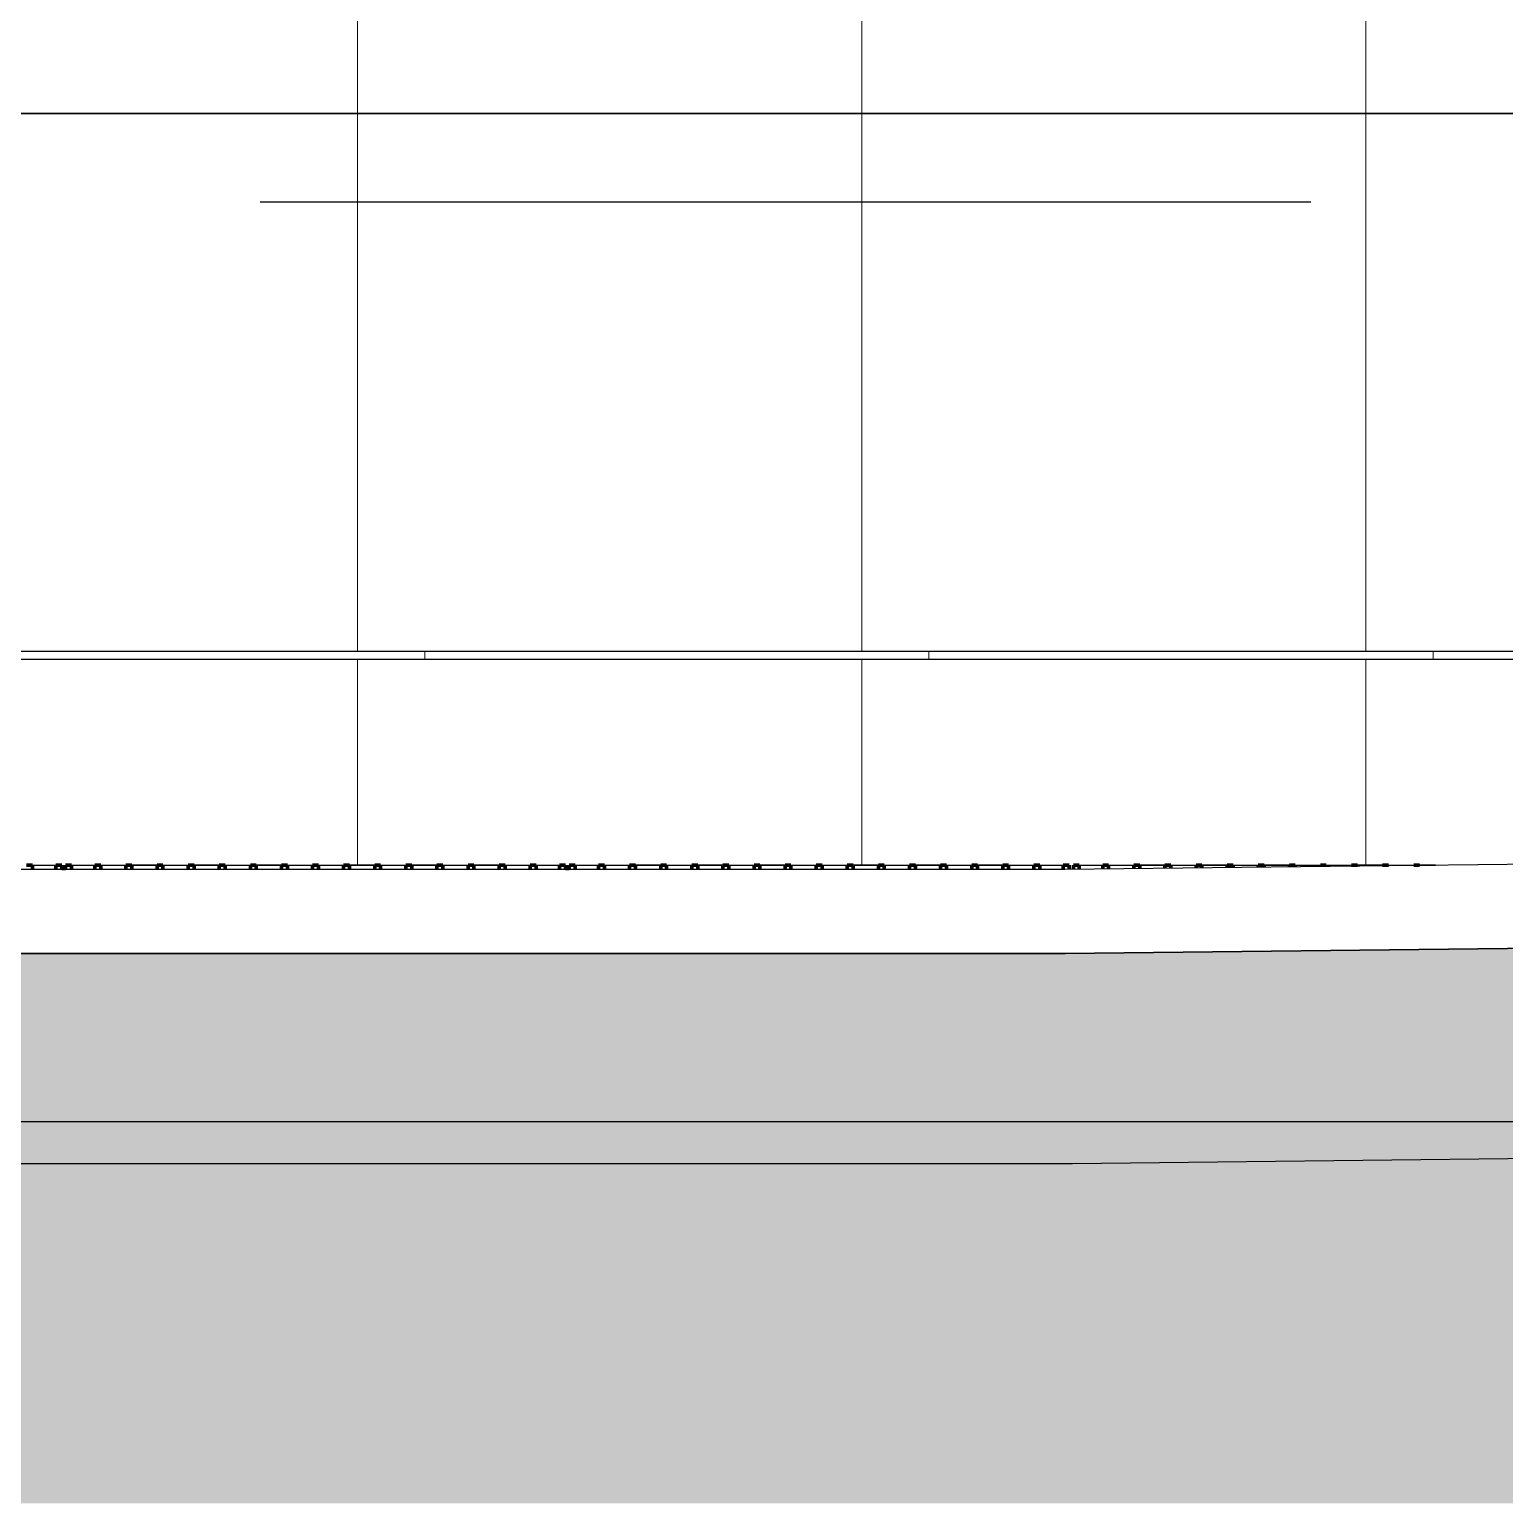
# Model space of a CAD drawing. Header units: millimetres. Extents: x -4391136 to -1798569, y -886572 to -291056.
# Drawn here: x -2247800 to -2246045, y -395495 to -393740 of the extents above; entities that cross this region are included whole.
import ezdxf

# ---------------------------------------------------------------- set-up
doc = ezdxf.new("R2010")
doc.units = ezdxf.units.MM
doc.set_wipeout_variables(frame=1)
doc.linetypes.add('TA_GL_005.00000', pattern=[13.75, 5, -1.25, 1.25, -1.25, 5])
for name, color, linetype in [('000 - 0_SYM_DWG_GRIDLINE_MAIN_COLOR_251', 7, 'Continuous'), ('000 - CONCRETE_COL_CUT_COLOR_1', 7, 'Continuous'), ('000 - CONCRETE_COL_CUT_COLOR_5', 7, 'Continuous'), ('000 - CONCRETE_COL_HATCH_', 7, 'Continuous'), ('000 - CONCRETE_COL_WIPEOUT_', 7, 'Continuous'), ('000 - CONCRETE_WALL_MAIN_COLOR_1', 7, 'Continuous'), ('_PP-Dim', 7, 'Continuous')]:
    doc.layers.add(name, color=color, linetype=linetype)
doc.styles.add('TA', font='', dxfattribs={"height": 4.5})
doc.styles.get('TA').set_extended_font_data('Cordia New')

# ---------------------------------------------------------------- blocks, each defined once
blk = doc.blocks.new('W-1-PP17-ENT2_REV00_20260527-020919_ELEVATION_2_ST')
at = {"color": 7}
blk.add_line((-23621.7, 100790), (2176.5, 100790), dxfattribs=at)
blk = doc.blocks.new('*U1514')
at = {"layer": '000 - 0_SYM_DWG_GRIDLINE_MAIN_COLOR_251', "color": 7, "linetype": 'ByBlock', "ltscale": 5}
blk.add_line((20, 0), (-622.815, 0), dxfattribs=at)
at = {"color": 7, "style": 'TA', "flags": 1}
blk.add_attdef('LOCATION', (6, -6), '', height=4.5, rotation=270, dxfattribs=at)
blk = doc.blocks.new('DPA_Drainage Gutter_Landscape PP17_REV B - DPA_Drainage Gutter_Landscape PP17_REV B-36085811-ENTRANCE 2 - ENLARGE ELEVATION 2')
at = {"layer": '000 - CONCRETE_WALL_MAIN_COLOR_1', "color": 7, "lineweight": 70}
for p, q in [((-510074.4, 101095), (-510081.4, 101095)), ((-510081.4, 101095), (-510081.4, 101090)), ((-510074.4, 101090.2), (-510074.4, 101095)), ((-510039.4, 101095), (-510046.4, 101095)), ((-510046.4, 101095), (-510046.4, 101090.5)), ((-510039.4, 101090.6), (-510039.4, 101095)), ((-510002.4, 101095), (-510009.4, 101095)), ((-510009.4, 101095), (-510009.4, 101090.9)), ((-510002.4, 101091), (-510002.4, 101095)), ((-509965.4, 101095), (-509972.4, 101095)), ((-509972.4, 101095), (-509972.4, 101091.3)), ((-509965.4, 101091.4), (-509965.4, 101095)), ((-509928.4, 101095), (-509935.4, 101095)), ((-509935.4, 101095), (-509935.4, 101091.8)), ((-509928.4, 101091.8), (-509928.4, 101095)), ((-509891.4, 101095), (-509898.4, 101095)), ((-509898.4, 101095), (-509898.4, 101092.2)), ((-509891.4, 101092.3), (-509891.4, 101095)), ((-509854.4, 101095), (-509861.4, 101095)), ((-509861.4, 101095), (-509861.4, 101092.6)), ((-509854.4, 101092.7), (-509854.4, 101095)), ((-509817.4, 101095), (-509824.4, 101095)), ((-509824.4, 101095), (-509824.4, 101093)), ((-509817.4, 101093.1), (-509817.4, 101095)), ((-509780.4, 101095), (-509787.4, 101095)), ((-509787.4, 101095), (-509787.4, 101093.4)), ((-509780.4, 101093.5), (-509780.4, 101095)), ((-509743.4, 101095), (-509750.4, 101095)), ((-509750.4, 101095), (-509750.4, 101093.9)), ((-509743.4, 101093.9), (-509743.4, 101095)), ((-509706.4, 101095), (-509713.4, 101095)), ((-509713.4, 101095), (-509713.4, 101094.3)), ((-509706.4, 101094.4), (-509706.4, 101095)), ((-509669.4, 101095), (-509676.4, 101095))]:
    blk.add_line(p, q, dxfattribs=at)
at = {"layer": '000 - CONCRETE_WALL_MAIN_COLOR_1', "color": 7}
for p, q in [((-510074.4, 101095), (-510046.4, 101095)), ((-510074.4, 101095), (-510046.4, 101095)), ((-510074.4, 101090.2), (-510074.4, 101095)), ((-510074.4, 101090.2), (-510074.4, 101095)), ((-510046.4, 101095), (-510046.4, 101090.5)), ((-510046.4, 101095), (-510046.4, 101090.5)), ((-510039.4, 101095), (-510009.4, 101095)), ((-510039.4, 101095), (-510009.4, 101095)), ((-510039.4, 101090.6), (-510039.4, 101095)), ((-510039.4, 101095), (-510039.4, 101090.6)), ((-510009.4, 101095), (-510009.4, 101090.9)), ((-510009.4, 101095), (-510009.4, 101090.9)), ((-510002.4, 101095), (-509972.4, 101095)), ((-509972.4, 101095), (-510002.4, 101095)), ((-510002.4, 101095), (-510002.4, 101091)), ((-510002.4, 101091), (-510002.4, 101095)), ((-509972.4, 101095), (-509972.4, 101091.3)), ((-509972.4, 101095), (-509972.4, 101091.3)), ((-509965.4, 101095), (-509935.4, 101095)), ((-509965.4, 101095), (-509935.4, 101095)), ((-509965.4, 101091.4), (-509965.4, 101095)), ((-509965.4, 101095), (-509965.4, 101091.4)), ((-509935.4, 101095), (-509935.4, 101091.8)), ((-509935.4, 101095), (-509935.4, 101091.8)), ((-509928.4, 101095), (-509898.4, 101095)), ((-509898.4, 101095), (-509928.4, 101095)), ((-509928.4, 101095), (-509928.4, 101091.8)), ((-509928.4, 101091.8), (-509928.4, 101095)), ((-509898.4, 101095), (-509898.4, 101092.2)), ((-509898.4, 101095), (-509898.4, 101092.2)), ((-509891.4, 101095), (-509861.4, 101095)), ((-509891.4, 101095), (-509861.4, 101095)), ((-509891.4, 101092.3), (-509891.4, 101095)), ((-509891.4, 101095), (-509891.4, 101092.3)), ((-509861.4, 101095), (-509861.4, 101092.6)), ((-509861.4, 101095), (-509861.4, 101092.6)), ((-509854.4, 101095), (-509824.4, 101095)), ((-509824.4, 101095), (-509854.4, 101095)), ((-509854.4, 101095), (-509854.4, 101092.7)), ((-509854.4, 101092.7), (-509854.4, 101095)), ((-509824.4, 101095), (-509824.4, 101093)), ((-509824.4, 101095), (-509824.4, 101093)), ((-509817.4, 101093.1), (-509817.4, 101095)), ((-509817.4, 101095), (-509787.4, 101095)), ((-509817.4, 101095), (-509787.4, 101095)), ((-509817.4, 101095), (-509817.4, 101093.1)), ((-509787.4, 101095), (-509787.4, 101093.4)), ((-509787.4, 101095), (-509787.4, 101093.4)), ((-509780.4, 101095), (-509750.4, 101095)), ((-509780.4, 101095), (-509750.4, 101095)), ((-509780.4, 101093.5), (-509780.4, 101095)), ((-509780.4, 101095), (-509780.4, 101093.5)), ((-509750.4, 101093.9), (-509750.4, 101095)), ((-509750.4, 101095), (-509750.4, 101093.9)), ((-509743.4, 101095), (-509713.4, 101095)), ((-509713.4, 101095), (-509743.4, 101095)), ((-509743.4, 101095), (-509743.4, 101093.9)), ((-509743.4, 101095), (-509743.4, 101093.9)), ((-509713.4, 101094.3), (-509713.4, 101095)), ((-509713.4, 101094.3), (-509713.4, 101095)), ((-509706.4, 101095), (-509676.4, 101095)), ((-509706.4, 101095), (-509676.4, 101095)), ((-509706.4, 101094.4), (-509706.4, 101095)), ((-509706.4, 101095), (-509706.4, 101094.4)), ((-509669.4, 101095), (-509650.5, 101095)), ((-509650.5, 101095), (-509669.4, 101095))]:
    blk.add_line(p, q, dxfattribs=at)
blk = doc.blocks.new('DPA_Drainage Gutter_Landscape PP17_REV B - DPA_Drainage Gutter_Landscape PP17_REV B-36085857-ENTRANCE 2 - ENLARGE ELEVATION 2')
at = {"layer": '000 - CONCRETE_WALL_MAIN_COLOR_1', "color": 7, "lineweight": 70}
for p, q in [((-511320, 101095), (-511327, 101095)), ((-511320, 101090), (-511320, 101095)), ((-511285, 101095), (-511292, 101095)), ((-511292, 101095), (-511292, 101090)), ((-511285, 101090), (-511285, 101095)), ((-511273.7, 101095), (-511280.7, 101095)), ((-511280.7, 101095), (-511280.7, 101090)), ((-511273.7, 101090), (-511273.7, 101095)), ((-511238.7, 101095), (-511245.7, 101095)), ((-511245.7, 101095), (-511245.7, 101090)), ((-511238.7, 101090), (-511238.7, 101095)), ((-511201.7, 101095), (-511208.7, 101095)), ((-511208.7, 101095), (-511208.7, 101090)), ((-511201.7, 101090), (-511201.7, 101095)), ((-511164.7, 101095), (-511171.7, 101095)), ((-511171.7, 101095), (-511171.7, 101090)), ((-511164.7, 101090), (-511164.7, 101095)), ((-511127.7, 101095), (-511134.7, 101095)), ((-511134.7, 101095), (-511134.7, 101090)), ((-511127.7, 101090), (-511127.7, 101095)), ((-511090.7, 101095), (-511097.7, 101095)), ((-511097.7, 101095), (-511097.7, 101090)), ((-511090.7, 101090), (-511090.7, 101095)), ((-511053.7, 101095), (-511060.7, 101095)), ((-511060.7, 101095), (-511060.7, 101090)), ((-511053.7, 101090), (-511053.7, 101095)), ((-511016.7, 101095), (-511023.7, 101095)), ((-511023.7, 101095), (-511023.7, 101090)), ((-511016.7, 101090), (-511016.7, 101095)), ((-510979.7, 101095), (-510986.7, 101095)), ((-510986.7, 101095), (-510986.7, 101090)), ((-510979.7, 101090), (-510979.7, 101095)), ((-510942.7, 101095), (-510949.7, 101095)), ((-510949.7, 101095), (-510949.7, 101090)), ((-510942.7, 101090), (-510942.7, 101095)), ((-510905.7, 101095), (-510912.7, 101095)), ((-510912.7, 101095), (-510912.7, 101090)), ((-510905.7, 101090), (-510905.7, 101095)), ((-510868.7, 101095), (-510875.7, 101095)), ((-510875.7, 101095), (-510875.7, 101090)), ((-510868.7, 101090), (-510868.7, 101095)), ((-510831.7, 101095), (-510838.7, 101095)), ((-510838.7, 101095), (-510838.7, 101090)), ((-510831.7, 101090), (-510831.7, 101095)), ((-510794.7, 101095), (-510801.7, 101095)), ((-510801.7, 101095), (-510801.7, 101090)), ((-510794.7, 101090), (-510794.7, 101095)), ((-510757.7, 101095), (-510764.7, 101095)), ((-510764.7, 101095), (-510764.7, 101090)), ((-510757.7, 101090), (-510757.7, 101095)), ((-510720.7, 101095), (-510727.7, 101095)), ((-510727.7, 101095), (-510727.7, 101090)), ((-510720.7, 101090), (-510720.7, 101095)), ((-510685.7, 101095), (-510692.7, 101095)), ((-510692.7, 101095), (-510692.7, 101090)), ((-510685.7, 101090), (-510685.7, 101095)), ((-510674.4, 101095), (-510681.4, 101095)), ((-510681.4, 101095), (-510681.4, 101090)), ((-510674.4, 101090), (-510674.4, 101095)), ((-510639.4, 101095), (-510646.4, 101095)), ((-510646.4, 101095), (-510646.4, 101090)), ((-510639.4, 101090), (-510639.4, 101095)), ((-510602.4, 101095), (-510609.4, 101095)), ((-510609.4, 101095), (-510609.4, 101090)), ((-510602.4, 101090), (-510602.4, 101095)), ((-510565.4, 101095), (-510572.4, 101095)), ((-510572.4, 101095), (-510572.4, 101090)), ((-510565.4, 101090), (-510565.4, 101095)), ((-510528.4, 101095), (-510535.4, 101095)), ((-510535.4, 101095), (-510535.4, 101090)), ((-510528.4, 101090), (-510528.4, 101095)), ((-510491.4, 101095), (-510498.4, 101095)), ((-510498.4, 101095), (-510498.4, 101090)), ((-510491.4, 101090), (-510491.4, 101095)), ((-510454.4, 101095), (-510461.4, 101095)), ((-510461.4, 101095), (-510461.4, 101090)), ((-510454.4, 101090), (-510454.4, 101095)), ((-510417.4, 101095), (-510424.4, 101095)), ((-510424.4, 101095), (-510424.4, 101090)), ((-510417.4, 101090), (-510417.4, 101095)), ((-510380.4, 101095), (-510387.4, 101095)), ((-510387.4, 101095), (-510387.4, 101090)), ((-510380.4, 101090), (-510380.4, 101095)), ((-510343.4, 101095), (-510350.4, 101095)), ((-510350.4, 101095), (-510350.4, 101090)), ((-510343.4, 101090), (-510343.4, 101095)), ((-510306.4, 101095), (-510313.4, 101095)), ((-510313.4, 101095), (-510313.4, 101090)), ((-510306.4, 101090), (-510306.4, 101095)), ((-510269.4, 101095), (-510276.4, 101095)), ((-510276.4, 101095), (-510276.4, 101090)), ((-510269.4, 101090), (-510269.4, 101095)), ((-510232.4, 101095), (-510239.4, 101095)), ((-510239.4, 101095), (-510239.4, 101090)), ((-510232.4, 101090), (-510232.4, 101095)), ((-510195.4, 101095), (-510202.4, 101095)), ((-510202.4, 101095), (-510202.4, 101090)), ((-510195.4, 101090), (-510195.4, 101095)), ((-510158.4, 101095), (-510165.4, 101095)), ((-510165.4, 101095), (-510165.4, 101090)), ((-510158.4, 101090), (-510158.4, 101095)), ((-510121.4, 101095), (-510128.4, 101095)), ((-510128.4, 101095), (-510128.4, 101090)), ((-510121.4, 101090), (-510121.4, 101095)), ((-510086.4, 101095), (-510093.4, 101095)), ((-510093.4, 101095), (-510093.4, 101090)), ((-510086.4, 101090), (-510086.4, 101095))]:
    blk.add_line(p, q, dxfattribs=at)
at = {"layer": '000 - CONCRETE_WALL_MAIN_COLOR_1', "color": 7}
for p, q in [((-511320, 101095), (-511292, 101095)), ((-511320, 101095), (-511292, 101095)), ((-511320, 101095), (-511320, 101090)), ((-511320, 101095), (-511320, 101090)), ((-511292, 101090), (-511320, 101090)), ((-511292, 101090), (-511292, 101095)), ((-511292, 101095), (-511292, 101090)), ((-511273.7, 101095), (-511245.7, 101095)), ((-511273.7, 101095), (-511245.7, 101095)), ((-511273.7, 101090), (-511273.7, 101095)), ((-511273.7, 101090), (-511273.7, 101095)), ((-511245.7, 101090), (-511273.7, 101090)), ((-511245.7, 101095), (-511245.7, 101090)), ((-511245.7, 101095), (-511245.7, 101090)), ((-511238.7, 101095), (-511208.7, 101095)), ((-511238.7, 101095), (-511208.7, 101095)), ((-511238.7, 101090), (-511238.7, 101095)), ((-511238.7, 101095), (-511238.7, 101090)), ((-511208.7, 101090), (-511238.7, 101090)), ((-511208.7, 101095), (-511208.7, 101090)), ((-511208.7, 101095), (-511208.7, 101090)), ((-511201.7, 101095), (-511171.7, 101095)), ((-511171.7, 101095), (-511201.7, 101095)), ((-511201.7, 101095), (-511201.7, 101090)), ((-511201.7, 101090), (-511201.7, 101095)), ((-511171.7, 101090), (-511201.7, 101090)), ((-511171.7, 101095), (-511171.7, 101090)), ((-511171.7, 101095), (-511171.7, 101090)), ((-511164.7, 101095), (-511134.7, 101095)), ((-511164.7, 101095), (-511134.7, 101095)), ((-511164.7, 101090), (-511164.7, 101095)), ((-511164.7, 101095), (-511164.7, 101090)), ((-511134.7, 101090), (-511164.7, 101090)), ((-511134.7, 101095), (-511134.7, 101090)), ((-511134.7, 101095), (-511134.7, 101090)), ((-511127.7, 101095), (-511097.7, 101095)), ((-511097.7, 101095), (-511127.7, 101095)), ((-511127.7, 101095), (-511127.7, 101090)), ((-511127.7, 101090), (-511127.7, 101095)), ((-511097.7, 101090), (-511127.7, 101090)), ((-511097.7, 101095), (-511097.7, 101090)), ((-511097.7, 101095), (-511097.7, 101090)), ((-511090.7, 101095), (-511060.7, 101095)), ((-511090.7, 101095), (-511060.7, 101095)), ((-511090.7, 101090), (-511090.7, 101095)), ((-511090.7, 101095), (-511090.7, 101090)), ((-511060.7, 101090), (-511090.7, 101090)), ((-511060.7, 101095), (-511060.7, 101090)), ((-511060.7, 101095), (-511060.7, 101090)), ((-511053.7, 101095), (-511023.7, 101095)), ((-511023.7, 101095), (-511053.7, 101095)), ((-511053.7, 101095), (-511053.7, 101090)), ((-511053.7, 101090), (-511053.7, 101095)), ((-511023.7, 101090), (-511053.7, 101090)), ((-511023.7, 101095), (-511023.7, 101090)), ((-511023.7, 101095), (-511023.7, 101090)), ((-511016.7, 101090), (-511016.7, 101095)), ((-511016.7, 101095), (-510986.7, 101095)), ((-511016.7, 101095), (-510986.7, 101095)), ((-511016.7, 101095), (-511016.7, 101090)), ((-510986.7, 101090), (-511016.7, 101090)), ((-510986.7, 101095), (-510986.7, 101090)), ((-510986.7, 101095), (-510986.7, 101090)), ((-510979.7, 101095), (-510949.7, 101095)), ((-510979.7, 101095), (-510949.7, 101095)), ((-510979.7, 101090), (-510979.7, 101095)), ((-510979.7, 101095), (-510979.7, 101090)), ((-510949.7, 101090), (-510979.7, 101090)), ((-510949.7, 101090), (-510949.7, 101095)), ((-510949.7, 101095), (-510949.7, 101090)), ((-510942.7, 101095), (-510912.7, 101095)), ((-510912.7, 101095), (-510942.7, 101095)), ((-510942.7, 101095), (-510942.7, 101090)), ((-510942.7, 101095), (-510942.7, 101090)), ((-510912.7, 101090), (-510942.7, 101090)), ((-510912.7, 101090), (-510912.7, 101095)), ((-510912.7, 101090), (-510912.7, 101095)), ((-510905.7, 101095), (-510875.7, 101095)), ((-510905.7, 101095), (-510875.7, 101095)), ((-510905.7, 101090), (-510905.7, 101095)), ((-510905.7, 101095), (-510905.7, 101090)), ((-510875.7, 101090), (-510905.7, 101090)), ((-510875.7, 101090), (-510875.7, 101095)), ((-510875.7, 101095), (-510875.7, 101090)), ((-510868.7, 101095), (-510838.7, 101095)), ((-510838.7, 101095), (-510868.7, 101095)), ((-510868.7, 101095), (-510868.7, 101090)), ((-510868.7, 101095), (-510868.7, 101090)), ((-510838.7, 101090), (-510868.7, 101090)), ((-510838.7, 101090), (-510838.7, 101095)), ((-510838.7, 101090), (-510838.7, 101095)), ((-510831.7, 101095), (-510801.7, 101095)), ((-510831.7, 101095), (-510801.7, 101095)), ((-510831.7, 101090), (-510831.7, 101095)), ((-510831.7, 101095), (-510831.7, 101090)), ((-510801.7, 101090), (-510831.7, 101090)), ((-510801.7, 101090), (-510801.7, 101095)), ((-510801.7, 101095), (-510801.7, 101090)), ((-510794.7, 101095), (-510764.7, 101095)), ((-510764.7, 101095), (-510794.7, 101095)), ((-510794.7, 101095), (-510794.7, 101090)), ((-510794.7, 101095), (-510794.7, 101090)), ((-510764.7, 101090), (-510794.7, 101090)), ((-510764.7, 101090), (-510764.7, 101095)), ((-510764.7, 101090), (-510764.7, 101095)), ((-510757.7, 101095), (-510727.7, 101095)), ((-510757.7, 101095), (-510727.7, 101095)), ((-510757.7, 101090), (-510757.7, 101095)), ((-510757.7, 101095), (-510757.7, 101090)), ((-510727.7, 101090), (-510757.7, 101090)), ((-510727.7, 101090), (-510727.7, 101095)), ((-510727.7, 101095), (-510727.7, 101090)), ((-510720.7, 101095), (-510692.7, 101095)), ((-510720.7, 101095), (-510692.7, 101095)), ((-510720.7, 101095), (-510720.7, 101090)), ((-510720.7, 101095), (-510720.7, 101090)), ((-510692.7, 101090), (-510720.7, 101090)), ((-510692.7, 101090), (-510692.7, 101095)), ((-510692.7, 101095), (-510692.7, 101090)), ((-510674.4, 101095), (-510646.4, 101095)), ((-510674.4, 101095), (-510646.4, 101095)), ((-510674.4, 101090), (-510674.4, 101095)), ((-510674.4, 101090), (-510674.4, 101095)), ((-510646.4, 101090), (-510674.4, 101090)), ((-510646.4, 101095), (-510646.4, 101090)), ((-510646.4, 101095), (-510646.4, 101090)), ((-510639.4, 101095), (-510609.4, 101095)), ((-510639.4, 101095), (-510609.4, 101095)), ((-510639.4, 101090), (-510639.4, 101095)), ((-510639.4, 101095), (-510639.4, 101090)), ((-510609.4, 101090), (-510639.4, 101090)), ((-510609.4, 101095), (-510609.4, 101090)), ((-510609.4, 101095), (-510609.4, 101090)), ((-510602.4, 101095), (-510572.4, 101095)), ((-510572.4, 101095), (-510602.4, 101095)), ((-510602.4, 101095), (-510602.4, 101090)), ((-510602.4, 101090), (-510602.4, 101095)), ((-510572.4, 101090), (-510602.4, 101090)), ((-510572.4, 101095), (-510572.4, 101090)), ((-510572.4, 101095), (-510572.4, 101090)), ((-510565.4, 101095), (-510535.4, 101095)), ((-510565.4, 101095), (-510535.4, 101095)), ((-510565.4, 101090), (-510565.4, 101095)), ((-510565.4, 101095), (-510565.4, 101090)), ((-510535.4, 101090), (-510565.4, 101090)), ((-510535.4, 101095), (-510535.4, 101090)), ((-510535.4, 101095), (-510535.4, 101090)), ((-510528.4, 101095), (-510498.4, 101095)), ((-510498.4, 101095), (-510528.4, 101095)), ((-510528.4, 101095), (-510528.4, 101090)), ((-510528.4, 101090), (-510528.4, 101095)), ((-510498.4, 101090), (-510528.4, 101090)), ((-510498.4, 101095), (-510498.4, 101090)), ((-510498.4, 101095), (-510498.4, 101090)), ((-510491.4, 101095), (-510461.4, 101095)), ((-510491.4, 101095), (-510461.4, 101095)), ((-510491.4, 101090), (-510491.4, 101095)), ((-510491.4, 101095), (-510491.4, 101090)), ((-510461.4, 101090), (-510491.4, 101090)), ((-510461.4, 101095), (-510461.4, 101090)), ((-510461.4, 101095), (-510461.4, 101090)), ((-510454.4, 101095), (-510424.4, 101095)), ((-510424.4, 101095), (-510454.4, 101095)), ((-510454.4, 101095), (-510454.4, 101090)), ((-510454.4, 101090), (-510454.4, 101095)), ((-510424.4, 101090), (-510454.4, 101090)), ((-510424.4, 101095), (-510424.4, 101090)), ((-510424.4, 101095), (-510424.4, 101090)), ((-510417.4, 101090), (-510417.4, 101095)), ((-510417.4, 101095), (-510387.4, 101095)), ((-510417.4, 101095), (-510387.4, 101095)), ((-510417.4, 101095), (-510417.4, 101090)), ((-510387.4, 101090), (-510417.4, 101090)), ((-510387.4, 101095), (-510387.4, 101090)), ((-510387.4, 101095), (-510387.4, 101090)), ((-510380.4, 101095), (-510350.4, 101095)), ((-510380.4, 101095), (-510350.4, 101095)), ((-510380.4, 101090), (-510380.4, 101095)), ((-510380.4, 101095), (-510380.4, 101090)), ((-510350.4, 101090), (-510380.4, 101090)), ((-510350.4, 101090), (-510350.4, 101095)), ((-510350.4, 101095), (-510350.4, 101090)), ((-510343.4, 101095), (-510313.4, 101095)), ((-510313.4, 101095), (-510343.4, 101095)), ((-510343.4, 101095), (-510343.4, 101090)), ((-510343.4, 101095), (-510343.4, 101090)), ((-510313.4, 101090), (-510343.4, 101090)), ((-510313.4, 101090), (-510313.4, 101095)), ((-510313.4, 101090), (-510313.4, 101095)), ((-510306.4, 101095), (-510276.4, 101095)), ((-510306.4, 101095), (-510276.4, 101095)), ((-510306.4, 101090), (-510306.4, 101095)), ((-510306.4, 101095), (-510306.4, 101090)), ((-510276.4, 101090), (-510306.4, 101090)), ((-510276.4, 101090), (-510276.4, 101095)), ((-510276.4, 101095), (-510276.4, 101090)), ((-510269.4, 101095), (-510239.4, 101095)), ((-510239.4, 101095), (-510269.4, 101095)), ((-510269.4, 101095), (-510269.4, 101090)), ((-510269.4, 101095), (-510269.4, 101090)), ((-510239.4, 101090), (-510269.4, 101090)), ((-510239.4, 101090), (-510239.4, 101095)), ((-510239.4, 101090), (-510239.4, 101095)), ((-510232.4, 101095), (-510202.4, 101095)), ((-510232.4, 101095), (-510202.4, 101095)), ((-510232.4, 101090), (-510232.4, 101095)), ((-510232.4, 101095), (-510232.4, 101090)), ((-510202.4, 101090), (-510232.4, 101090)), ((-510202.4, 101090), (-510202.4, 101095)), ((-510202.4, 101095), (-510202.4, 101090)), ((-510195.4, 101095), (-510165.4, 101095)), ((-510165.4, 101095), (-510195.4, 101095)), ((-510195.4, 101095), (-510195.4, 101090)), ((-510195.4, 101095), (-510195.4, 101090)), ((-510165.4, 101090), (-510195.4, 101090)), ((-510165.4, 101090), (-510165.4, 101095)), ((-510165.4, 101090), (-510165.4, 101095)), ((-510158.4, 101095), (-510128.4, 101095)), ((-510158.4, 101095), (-510128.4, 101095)), ((-510158.4, 101090), (-510158.4, 101095)), ((-510158.4, 101095), (-510158.4, 101090)), ((-510128.4, 101090), (-510158.4, 101090)), ((-510128.4, 101090), (-510128.4, 101095)), ((-510128.4, 101095), (-510128.4, 101090)), ((-510121.4, 101095), (-510093.4, 101095)), ((-510121.4, 101095), (-510093.4, 101095)), ((-510121.4, 101095), (-510121.4, 101090)), ((-510121.4, 101095), (-510121.4, 101090)), ((-510093.4, 101090), (-510121.4, 101090)), ((-510093.4, 101090), (-510093.4, 101095)), ((-510093.4, 101095), (-510093.4, 101090))]:
    blk.add_line(p, q, dxfattribs=at)
blk = doc.blocks.new('*U1434')
at = {"layer": '000 - CONCRETE_COL_HATCH_'}
h = blk.add_hatch(dxfattribs=at)
h.set_pattern_fill('AR-CONC', scale=0.04)
h.set_pattern_definition([(50, (-342476.865, -850394.2085), (7.28738676, -0.63756342), [0.762, -8.382]), (355, (-342476.865, -850394.2085), (-1.40973686, 7.64227381), [0.6096, -6.705623367]), (100.4514447, (-342476.258, -850394.2616), (5.877649884, 7.004710076), [0.64760035, -7.123609784]), (46.1842, (-342476.865, -850392.1765), (10.84316164, -1.68169312), [1.143, -12.573]), (96.6355576, (-342475.962, -850392.317), (9.49616536, 9.89704498), [0.97140093, -10.68542433]), (351.1841512, (-342476.865, -850392.176), (9.49616536, 9.89704498), [0.91439868, -10.05838928]), (21, (-342475.849, -850392.6845), (6.06457565, -4.090607927), [0.762, -8.382]), (326, (-342475.849, -850392.6845), (2.472081134, 7.367518645), [0.6096, -6.7056]), (71.451445, (-342475.344, -850393.025), (8.53665677, 3.276910755), [0.64760035, -7.123597504]), (37.5, (-342476.8652, -850394.2085), (0.12354413, 3.382201555), [0, -6.62432, 0, -6.8072, 0, -6.731]), (7.5, (-342476.8652, -850394.2085), (2.6727865, 4.007222993), [0, -3.88112, 0, -6.47192, 0, -2.5654]), (327.5, (-342479.131, -850394.2085), (5.423623807, -0.22914976), [0, -2.54, 0, -7.9248, 0, -10.5156]), (317.5, (-342480.147, -850394.2085), (5.925167255, 1.017059641), [0, -3.302, 0, -5.26288, 0, -7.4676])])
h.paths.add_polyline_path([(0, 0), (0, 100), (-50, 100), (-50, 800), (-350, 800), (-350, 100), (-2946.4, 100), (-16181.8, -50), (-28357, -50), (-28357, 50), (-28357, -50), (-28357, 50), (-28504.4, 50), (-28532.4, 22), (-28543.7, -50), (-30682, -50), (-30682, 0), (-31116.3, 0), (-31116.3, -300), (-16180.4, -300), (-2945, -150), (-350, -150), (-350, -704.7), (-50, -704.7), (-50, -150), (868.8, -150), (868.8, 0)])
at = {"layer": '000 - CONCRETE_COL_CUT_COLOR_1', "color": 7, "lineweight": -2}
blk.add_lwpolyline([(-2946.4, 100), (-16181.8, -50), (-28357, -50), (-28357, 50), (-28357, -50), (-28357, 50), (-28504.4, 50), (-28532.4, 22), (-28543.7, -50), (-30682, -50), (-30682, 0), (-31116.3, 0), (-31116.3, -300), (-16180.4, -300), (-2945, -150)], dxfattribs=at)
blk = doc.blocks.new('*U1935')
at = {"layer": '000 - CONCRETE_COL_HATCH_'}
h = blk.add_hatch(dxfattribs=at)
h.set_pattern_fill('EARTH', scale=0.5, angle=45)
h.set_pattern_definition([(45, (-79957.9892, -874413.207), (0, 4.49012806), [3.175, -3.175]), (45, (-79958.831, -874412.365), (0, 4.49012806), [3.175, -3.175]), (45, (-79959.673, -874411.5232), (0, 4.49012806), [3.175, -3.175]), (135, (-79959.673, -874410.962), (-4.49012806, 0), [3.175, -3.175]), (135, (-79958.831, -874410.12), (-4.49012806, 0), [3.175, -3.175]), (135, (-79957.9892, -874409.278), (-4.49012806, 0), [3.175, -3.175])])
h.paths.add_polyline_path([(0, 0), (-2595, 0), (-15830.4, -150), (-30766.3, -150), (-30766.3, -554.7), (0, -554.7)])
blk = doc.blocks.new('A$C3de08056')
at = {"layer": '000 - CONCRETE_WALL_MAIN_COLOR_1', "lineweight": 9}
h = blk.add_hatch(dxfattribs=at)
h.set_pattern_fill('FP_5', style=0, pattern_type=2)
h.set_pattern_definition([(90, (-5209.9, -3900), (-600, 4e-14), [])])
h.paths.add_polyline_path([(-28499.9, -4200), (-5104.9, -4200), (-5104.9, -3900), (-28499.9, -3900), (-28499.9, -4130.1)])
h = blk.add_hatch(dxfattribs=at)
h.set_pattern_fill('FP_1', style=0, pattern_type=2)
h.set_pattern_definition([(90, (-5209.9, -4840), (-600, 4e-14), [])])
h.paths.add_polyline_path([(-28609.9, -5100), (-28597.4, -5100), (-28597.4, -5095), (-28002.4, -5095), (-28002.4, -5100), (-27998.1, -5100), (-27998.1, -5095), (-27403.1, -5095), (-27403.1, -5100), (-27398.8, -5100), (-27398.8, -5095), (-26803.8, -5095), (-26803.8, -5100), (-26799.6, -5100), (-26799.6, -5095), (-26204.6, -5095), (-26204.6, -5100), (-26200.3, -5100), (-26200.3, -5095), (-25605.3, -5095), (-25605.3, -5100), (-25601, -5100), (-25601, -5095), (-25006, -5095), (-25006, -5100), (-25001.7, -5100), (-25001.7, -5095), (-24406.7, -5095), (-24406.7, -5100), (-24402.4, -5100), (-24402.4, -5095), (-23807.4, -5095), (-23807.4, -5100), (-23803.1, -5100), (-23803.1, -5095), (-23208.1, -5095), (-23208.1, -5100), (-23203.8, -5100), (-23203.8, -5095), (-22608.8, -5095), (-22608.8, -5100), (-22604.6, -5100), (-22604.6, -5095), (-22009.6, -5095), (-22009.6, -5100), (-22005.3, -5100), (-22005.3, -5095), (-21410.3, -5095), (-21410.3, -5100), (-21406, -5100), (-21406, -5095), (-20811, -5095), (-20811, -5100), (-20806.7, -5100), (-20806.7, -5095), (-20211.7, -5095), (-20211.7, -5100), (-20207.4, -5100), (-20207.4, -5095), (-19612.4, -5095), (-19612.4, -5099.9), (-19607.4, -5099.9), (-19607.4, -5095), (-19128.4, -5094.5), (-6372.4, -4950), (-6372.4, -4945), (-5177.6, -4945), (-5177.6, -4950), (-5172.8, -4950), (-5172.8, -4945), (-5054.9, -4945), (-5054.9, -4850), (-28649.9, -4850), (-28649.9, -5100)])
h.paths.add_polyline_path([(-26298.1, -4840), (-5054.9, -4840), (-5054.9, -4200), (-5545.8, -4200), (-5545.8, -4510), (-5755.8, -4510), (-5755.8, -4200), (-26290.8, -4200), (-26290.8, -4510), (-26500.8, -4510), (-26500.8, -4200), (-28649.9, -4200), (-28649.9, -4840), (-26548, -4840)])
h.paths.add_polyline_path([(-28290.5, -4527.5), (-28306.9, -4521.9), (-28316.6, -4508.5), (-28316.3, -4491), (-28306.6, -4477.7), (-28290.5, -4472.5), (-28274.1, -4478.1), (-28264.3, -4492.3), (-28264.7, -4509), (-28274.4, -4522.3), (-28288.1, -4526.7)])
h.paths.add_polyline_path([(-28288.5, -4516.7), (-28278.1, -4512.4), (-28274.3, -4502), (-28279.7, -4502), (-28282.5, -4508.1), (-28288.5, -4510.7), (-28288.5, -4515.9)])
h.paths.add_polyline_path([(-28292.5, -4516.7), (-28292.5, -4510.7), (-28298.5, -4508.1), (-28302, -4502), (-28307.1, -4502.2), (-28302.3, -4512.6), (-28294.4, -4515.9)])
h.paths.add_polyline_path([(-28302, -4498), (-28301.2, -4498), (-28298.5, -4491.9), (-28292.5, -4489.3), (-28292.5, -4483.3), (-28302.8, -4487.6), (-28306.7, -4498), (-28305.4, -4498)])
h.paths.add_polyline_path([(-28273.8, -4498), (-28278.6, -4487.4), (-28288.5, -4483.3), (-28288.5, -4489.3), (-28282.2, -4492.3), (-28279, -4498), (-28274.3, -4498)])
h.paths.add_polyline_path([(-28290.5, -4343.9), (-28295.6, -4343.1), (-28296.1, -4338.3), (-28296.4, -4333.4), (-28296, -4326.9), (-28295.6, -4326.4), (-28301.1, -4325.8), (-28305.5, -4323), (-28305.5, -4314.2), (-28300.1, -4311.3), (-28297.3, -4310.8), (-28297.5, -4308.6), (-28301.5, -4306.4), (-28301.5, -4303.8), (-28303.9, -4303.8), (-28304.1, -4304.9), (-28307.8, -4315.2), (-28309.9, -4315.2), (-28310.2, -4303.8), (-28311.8, -4303.8), (-28310, -4299.5), (-28311.7, -4296.1), (-28309.9, -4296.1), (-28310, -4282), (-28311.2, -4279.8), (-28311.2, -4275.6), (-28309.9, -4273.3), (-28307.5, -4272.1), (-28302.8, -4271.9), (-28300, -4271.9), (-28295.6, -4265), (-28293.9, -4265), (-28293.9, -4263), (-28287, -4263), (-28287, -4265), (-28285.3, -4265), (-28281, -4271.9), (-28279.5, -4271.9), (-28279.9, -4283.5), (-28282.4, -4283.5), (-28282.1, -4292.2), (-28279.5, -4293.6), (-28279.5, -4306.4), (-28283.6, -4308.7), (-28283.4, -4311), (-28278.8, -4312.1), (-28275.5, -4314.2), (-28275.5, -4323), (-28279.9, -4325.8), (-28285.4, -4326.8), (-28284.5, -4327), (-28285.1, -4330.9), (-28285.3, -4331.7), (-28284.5, -4332.1), (-28285.1, -4335.7), (-28285.3, -4336.5), (-28284.5, -4336.9), (-28285, -4340), (-28285.4, -4343.1)])
h.paths.add_polyline_path([(-28314.8, -4300.8), (-28314.8, -4299.2), (-28313.9, -4300)])
h.paths.add_polyline_path([(-28311.9, -4298), (-28312.5, -4296.2), (-28311.7, -4296.1)])
h.paths.add_polyline_path([(-28302.5, -4296.1), (-28301.5, -4296.1), (-28301.5, -4293.6), (-28298.5, -4291.3), (-28298.9, -4283.5), (-28302.8, -4283.5), (-28302.8, -4296.1)])
h.paths.add_polyline_path([(-28306.4, -4279.2), (-28305.1, -4278.5), (-28305.1, -4277), (-28306.4, -4276.2), (-28307.7, -4277), (-28307.7, -4278.5), (-28306.8, -4279.2)])
h = blk.add_hatch(dxfattribs=at)
h.set_pattern_fill('FP_2', style=0, pattern_type=2)
h.set_pattern_definition([(90, (-5129.9, -5250), (-600, 4e-14), [])])
h.paths.add_polyline_path([(-5064.9, -4850), (-5064.9, -4840), (-28639.9, -4840), (-28639.9, -4850), (-5183, -4850)])
at = {"layer": '000 - CONCRETE_WALL_MAIN_COLOR_1', "color": 7}
for p, q in [((-5054.9, -4200), (-28649.9, -4200)), ((-28499.9, -4200), (-5204.9, -4200)), ((-28499.9, -4200), (-5104.9, -4200)), ((-28649.9, -4840), (-5054.9, -4840)), ((-28639.9, -4840), (-5064.9, -4840)), ((-5054.9, -4850), (-28649.9, -4850)), ((-5064.9, -4850), (-28639.9, -4850)), ((-6382.1, -4950), (-19617.5, -5100)), ((-19617, -5200), (-6381.5, -5050)), ((-6381.5, -5050), (-19617, -5200)), ((-6374.4, -5050), (-19609.8, -5200)), ((-19617.5, -5100), (-29884.9, -5100)), ((-19617.5, -5100), (-29670.6, -5100)), ((-20811, -5100), (-20806.7, -5100)), ((-20211.7, -5100), (-20207.4, -5100)), ((-31784.9, -5200), (-19617, -5200)), ((-19617, -5200), (-31784.9, -5200)), ((-19617, -5200), (-31784.9, -5200)), ((-19609.8, -5200), (-31784.9, -5200)), ((-29884.9, -5200), (-19617, -5200)), ((-19608.4, -5450), (-6372.9, -5300)), ((-19608.4, -5450), (-6372.9, -5300)), ((-34544.3, -5450), (-19608.4, -5450)), ((-34544.3, -5450), (-19608.4, -5450))]:
    blk.add_line(p, q, dxfattribs=at)
for name in ['DPA_Drainage Gutter_Landscape PP17_REV B - DPA_Drainage Gutter_Landscape PP17_REV B-36085857-ENTRANCE 2 - ENLARGE ELEVATION 2', 'DPA_Drainage Gutter_Landscape PP17_REV B - DPA_Drainage Gutter_Landscape PP17_REV B-36085811-ENTRANCE 2 - ENLARGE ELEVATION 2']:
    blk.add_blockref(name, (490474, -106190), dxfattribs=at)
at = {"layer": '000 - CONCRETE_COL_CUT_COLOR_5', "color": 7}
blk.add_blockref('*U1434', (-3428, -5150), dxfattribs=at)
at = {"color": 7}
blk.add_blockref('*U1935', (-3778, -5300), dxfattribs=at)
blk = doc.blocks.new('W-1-PP17-ENT2_REV00_20260527-020919_ELEVATION_2_EX')
at = {"color": 7}
blk.add_blockref('A$C3de08056', (6174.9, 106190), dxfattribs=at)

msp = doc.modelspace()

# ---------------------------------------------------------------- block references
at = {"layer": '000 - 0_SYM_DWG_GRIDLINE_MAIN_COLOR_251', "color": 7, "linetype": 'TA_GL_005.00000', "xscale": 50, "yscale": 50, "zscale": 50, "rotation": 180}
msp.add_blockref('*U1514', (-2259650.2, -393945.5), dxfattribs=at)
at = {"layer": '_PP-Dim', "color": 7}
msp.add_blockref('W-1-PP17-ENT2_REV00_20260527-020919_ELEVATION_2_ST', (-2233125.2, -495830.4), dxfattribs=at)

# ---------------------------------------------------------------- next in the draw order: block references
at = {"color": 7}
msp.add_blockref('W-1-PP17-ENT2_REV00_20260527-020919_ELEVATION_2_EX', (-2233125.2, -495830.4), dxfattribs=at)

doc.saveas('drawing.dxf')
